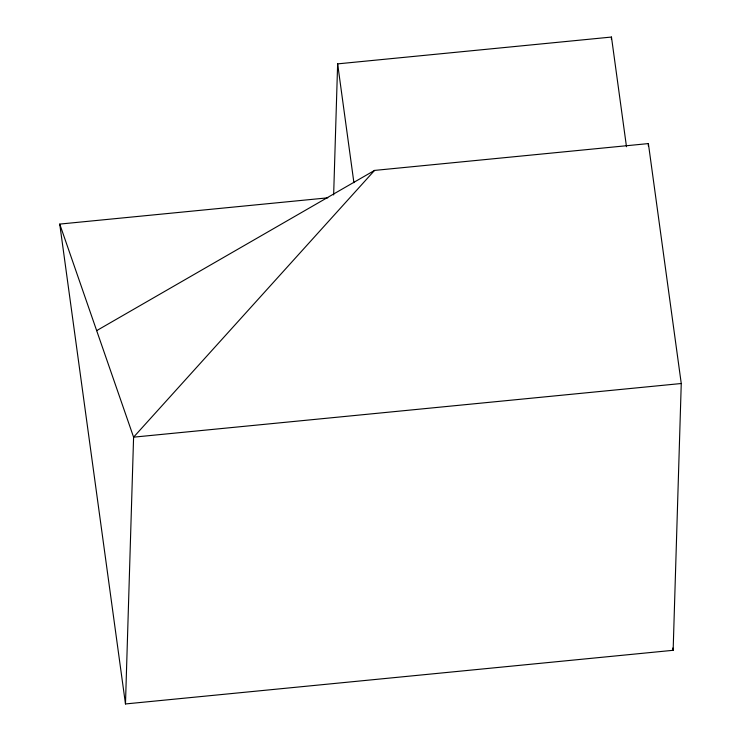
<?xml version="1.0" encoding="UTF-8"?>
<svg xmlns="http://www.w3.org/2000/svg" width="741" height="741" viewBox="0 0 741 741"><rect width="100%" height="100%" fill="white"/><g stroke="black" fill="none" stroke-linecap="round" stroke-linejoin="round"><path stroke-width="1.11" d="M96.673 330.625L374.557 170.411L648.384 143.587L681.257 383.514L673.143 650.302L125.479 703.95L133.593 437.162L59.743 224.088L327.828 197.828M333.645 194.966L337.637 63.874L611.464 37.05L626.488 146.737M611.399 39.347L611.464 37.05M648.319 145.884L648.384 143.587M374.557 170.411L133.593 437.162L681.257 383.514M672.828 648.014L673.143 650.302M337.637 63.874L353.911 182.694M59.743 224.088L125.479 703.95"/></g></svg>
